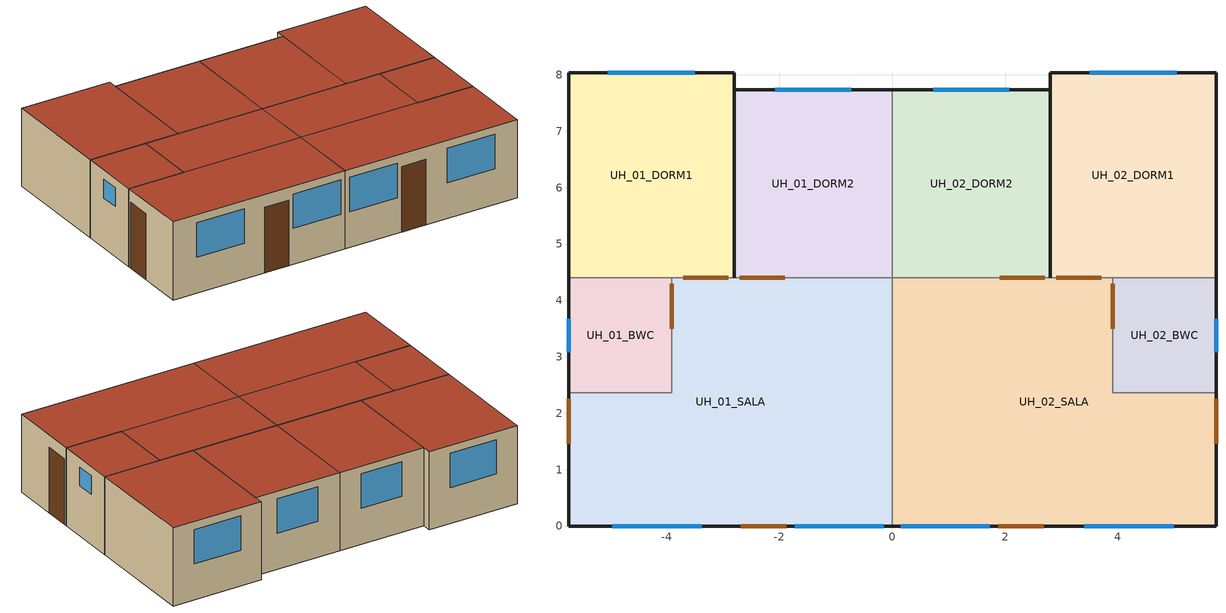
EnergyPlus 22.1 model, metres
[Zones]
UH_02_SALA
 floor othersideconditionsmodel (Exterior Floor): 3.9,4.4 3.9,2.36 5.74,2.36 5.74,0 0,0 0,4.4 z0
 wall outside (Exterior Wall): 0,0 5.74,0 5.74,2.36 z0:2.5
 wall to UH_01_SALA (Interior Wall): 0,4.4 0,0 z0:2.5
 wall to UH_02_BWC (Interior Wall): 5.74,2.36 3.9,2.36 3.9,4.4 z0:2.5
 wall to UH_02_DORM1 (Interior Wall): 3.9,4.4 2.81,4.4 z0:2.5
 wall to UH_02_DORM2 (Interior Wall): 2.81,4.4 0,4.4 z0:2.5
 window (Exterior Window): 3.41,0 4.99,0 / 0.15,0 1.73,0 z1.14:2.25
 door (Exterior Door): 1.88,0 2.68,0 / 5.74,1.46 5.74,2.26 z0:2.1
 door inside (Interior Door): 3.71,4.4 2.9,4.4 / 2.71,4.4 1.91,4.4 / 3.9,3.5 3.9,4.3 z0:2.1
 roof outside (Exterior Roof): 0,2.36 0,0 5.74,0 5.74,2.36 z2.5; 0,4.4 0,2.36 3.9,2.36 3.9,4.4 z2.5
UH_02_BWC
 floor othersideconditionsmodel (Exterior Floor): 5.74,4.4 5.74,2.36 3.91,2.36 3.91,4.4 z0
 wall outside (Exterior Wall): 5.74,2.36 5.74,4.4 z0:2.5
 wall to UH_02_DORM1 (Interior Wall): 5.74,4.4 3.91,4.4 z0:2.5
 window (Exterior Window): 5.74,3.08 5.74,3.68 z1.6:2.2
 roof outside (Exterior Roof): 3.91,4.4 3.91,2.36 5.74,2.36 5.74,4.4 z2.5
UH_02_DORM1
 floor othersideconditionsmodel (Exterior Floor): 5.74,8.04 5.74,4.4 2.81,4.4 2.81,8.04 z0
 wall outside (Exterior Wall): 5.74,4.4 5.74,8.04 2.81,8.04 2.81,4.4 z0:2.5
 window (Exterior Window): 5.05,8.04 3.5,8.04 z1.15:2.25
 roof outside (Exterior Roof): 2.81,8.04 2.81,4.4 5.74,4.4 5.74,8.04 z2.5
UH_02_DORM2
 floor othersideconditionsmodel (Exterior Floor): 2.8,7.74 2.8,4.4 0,4.4 0,7.74 z0
 wall outside (Exterior Wall): 2.8,4.4 2.8,7.74 0,7.74 z0:2.5
 wall to UH_01_DORM2 (Interior Wall): 0,7.74 0,4.4 z0:2.5
 window (Exterior Window): 2.08,7.74 0.73,7.74 z1.15:2.25
 roof outside (Exterior Roof): 0,7.74 0,4.4 2.8,4.4 2.8,7.74 z2.5
UH_01_SALA
 floor othersideconditionsmodel (Exterior Floor): 0,4.4 0,0 -5.74,0 -5.74,2.36 -3.91,2.36 -3.91,4.4 z0
 wall outside (Exterior Wall): -5.74,2.36 -5.74,0 0,0 z0:2.5
 wall to UH_01_BWC (Interior Wall): -3.91,4.4 -3.91,2.36 -5.74,2.36 z0:2.5
 wall to UH_01_DORM2 (Interior Wall): 0,4.4 -2.81,4.4 z0:2.5
 wall to UH_01_DORM1 (Interior Wall): -2.81,4.4 -3.91,4.4 z0:2.5
 window (Exterior Window): -1.73,0 -0.15,0 / -4.96,0 -3.38,0 z1.15:2.25
 door (Exterior Door): -2.68,0 -1.88,0 / -5.74,2.26 -5.74,1.46 z0:2.1
 door inside (Interior Door): -3.91,4.3 -3.91,3.5 / -2.91,4.4 -3.71,4.4 / -1.91,4.4 -2.71,4.4 z0:2.1
 roof outside (Exterior Roof): -3.91,4.4 -3.91,2.36 0,2.36 0,4.4 z2.5; -5.74,2.36 -5.74,0 0,0 0,2.36 z2.5
UH_01_BWC
 floor othersideconditionsmodel (Exterior Floor): -3.9,4.4 -3.9,2.36 -5.74,2.36 -5.74,4.4 z0
 wall outside (Exterior Wall): -5.74,4.4 -5.74,2.36 z0:2.5
 wall to UH_01_DORM1 (Interior Wall): -3.9,4.4 -5.74,4.4 z0:2.5
 window (Exterior Window): -5.74,3.68 -5.74,3.08 z1.6:2.2
 roof outside (Exterior Roof): -5.74,4.4 -5.74,2.36 -3.9,2.36 -3.9,4.4 z2.5
UH_01_DORM2
 floor othersideconditionsmodel (Exterior Floor): 0,7.74 0,4.4 -2.81,4.4 -2.81,7.74 z0
 wall outside (Exterior Wall): 0,7.74 -2.81,7.74 -2.81,4.4 z0:2.5
 window (Exterior Window): -0.73,7.74 -2.08,7.74 z1.15:2.25
 roof outside (Exterior Roof): -2.81,7.74 -2.81,4.4 0,4.4 0,7.74 z2.5
UH_01_DORM1
 floor othersideconditionsmodel (Exterior Floor): -2.81,8.04 -2.81,4.4 -5.74,4.4 -5.74,8.04 z0
 wall outside (Exterior Wall): -2.81,4.4 -2.81,8.04 -5.74,8.04 -5.74,4.4 z0:2.5
 window (Exterior Window): -3.5,8.04 -5.05,8.04 z1.15:2.25
 roof outside (Exterior Roof): -5.74,8.04 -5.74,4.4 -2.81,4.4 -2.81,8.04 z2.5
[Building]
gem_terrea: North Axis {deg}=0; Terrain=City; Loads Convergence Tolerance Value {W}=0.04; Temperature Convergence Tolerance Value {deltaC}=0.4; Solar Distribution=FullExteriorWithReflections; Maximum Number of Warmup Days=25; Minimum Number of Warmup Days=6
[Site:GroundTemperature:Undisturbed:FiniteDifference]
groundtemp_finitediff: 1, 1250, 1200, 30, 50, 0.4
[Site:GroundDomain:Slab]
grounddomain_slab: 10, 1, 5, 1, 1250, 1200, 30, 50, Site:GroundTemperature:Undisturbed:FiniteDifference, groundtemp_finitediff, 0.4, ground_coupled_oscm, OnGrade, No, Full, No, Timestep, 1.6, 6
[Material] Thermal Absorptance=0.9
Name | Roughness | Thickness {m} | Conductivity {W/m-K} | Density {kg/m3} | Specific Heat {J/kg-K} | Solar Absorptance | Visible Absorptance
ref____concreto_10cm_abs05 | Rough | 0.1 | 1.75 | 2200 | 1000 | 0.5 | 0.5
ref____concreto_10cm_abs058 | Rough | 0.1 | 1.75 | 2200 | 1000 | 0.58 | 0.58
ref____fibro_telha_abs065 | MediumRough | 0.006 | 0.65 | 1700 | 840 | 0.65 | 0.65
ref____porta_mad_3cm_abs05 | MediumSmooth | 0.03 | 0.15 | 650 | 2300 | 0.5 | 0.5
[Material:NoMass]
ref____isolante: Roughness=Rough; Thermal Resistance {m2-K/W}=0.67; Thermal Absorptance=0.9; Solar Absorptance=0.7; Visible Absorptance=0.7
[Material:AirGap]
ref____camara_cobertura: Thermal Resistance {m2-K/W}=0.21
[WindowMaterial:SimpleGlazingSystem]
ref____vidro_u57_shgc087: U-Factor {W/m2-K}=5.7; Solar Heat Gain Coefficient=0.87
[Construction]
Exterior Floor; Interior Wall: ref____concreto_10cm_abs05
Exterior Wall: ref____concreto_10cm_abs058
Exterior Roof: ref____fibro_telha_abs065, ref____camara_cobertura, ref____isolante, ref____concreto_10cm_abs05
Exterior Window: ref____vidro_u57_shgc087
Exterior Door; Interior Door: ref____porta_mad_3cm_abs05
[Zone] Multiplier=1
UH_02_SALA; UH_02_BWC; UH_02_DORM1; UH_02_DORM2; UH_01_SALA; UH_01_BWC; UH_01_DORM2; UH_01_DORM1
[SurfaceProperty:OtherSideConditionsModel]
ground_coupled_oscm: Type of Modeling=GroundCoupledSurface
[HVACTemplate:Thermostat]
termostato: Constant Heating Setpoint {C}=21; Constant Cooling Setpoint {C}=23
[HVACTemplate:Zone:IdealLoadsAirSystem] Template Thermostat=termostato; Maximum Heating Supply Air Temperature {C}=50; Minimum Cooling Supply Air Temperature {C}=13; Maximum Heating Supply Air Humidity Ratio {kgWater/kgDryAir}=0.0156; Minimum Cooling Supply Air Humidity Ratio {kgWater/kgDryAir}=0.0077; Heating Limit=NoLimit; Cooling Limit=NoLimit; Dehumidification Control Type=None; Cooling Sensible Heat Ratio=0.7; Dehumidification Setpoint {percent}=60; Humidification Control Type=None; Humidification Setpoint {percent}=30; Outdoor Air Method=None; Outdoor Air Flow Rate per Person {m3/s}=0.00944; Demand Controlled Ventilation Type=None; Outdoor Air Economizer Type=NoEconomizer; Heat Recovery Type=None; Sensible Heat Recovery Effectiveness=0.7; Latent Heat Recovery Effectiveness=0.65
Name | System Availability Schedule
UH_02_SALA; UH_01_SALA | sch_hvac_sala
UH_01_DORM1; UH_02_DORM1; UH_01_DORM2; UH_02_DORM2 | sch_hvac_dorm
[Schedule:Compact]
sch_hvac_sala: Through: 12/31, For: AllDays, Until: 14:00, 0, Until: 22:00, 1, Until: 24:00, 0
sch_hvac_dorm: Through: 12/31, For: AllDays, Until: 08:00, 1, Until: 22:00, 0, Until 24:00, 1
[AirflowNetwork:SimulationControl]
CasaMCMV: AirflowNetwork Control=MultizoneWithoutDistribution; Wind Pressure Coefficient Type=SurfaceAverageCalculation; Height Selection for Local Wind Pressure Calculation=OpeningHeight; Building Type=LowRise; Maximum Number of Iterations=500; Initialization Type=ZeroNodePressures; Relative Airflow Convergence Tolerance=0.0001; Absolute Airflow Convergence Tolerance {kg/s}=1e-06; Convergence Acceleration Limit=-0.5; Azimuth Angle of Long Axis of Building {deg}=90; Ratio of Building Width Along Short Axis to Width Along Long Axis=0.7; Height Dependence of External Node Temperature=No; Solver=SkylineLU
[AirflowNetwork:MultiZone:Surface] Window/Door Opening Factor, or Crack Factor=1; Minimum Venting Open Factor=0
Name | Leakage Component | Ventilation Control Mode
jan_sala_2; jan_sala_1; jan_sala_1_esq; jan_sala_2esq; jan_dorm1; jan_dorm1_esq; jan_dorm2; jan_dorm2_esq | abertura_janela | NoVent
por_ext_1; porta_ext_2; porta_ext_1_esq; porta_ext_2_esq; porta_bwc_esq; FB9550; porta_dorm1_sala_esq; porta_dorm1_sala; porta_dorm2_sala; porta_dorm2_sala_esq; por_bwc_sala; porta_bwc_sala_esq; porta_dorm1; porta_dorm1_esq; porta_dorm2; jan_dorm2_esq | abertura_porta | NoVent
jan_bwc; jan_bwc_esq | abertura_janela | Constant
[AirflowNetwork:MultiZone:Component:DetailedOpening] Type of Rectangular Large Vertical Opening (LVO)=NonPivoted; Extra Crack Length or Height of Pivoting Axis {m}=0; Number of Sets of Opening Factor Data=2; Opening Factor 1=0; Discharge Coefficient for Opening Factor 1=0.001; Width Factor for Opening Factor 1=0; Height Factor for Opening Factor 1=1; Start Height Factor for Opening Factor 1=0; Opening Factor 2=1; Discharge Coefficient for Opening Factor 2=0.6; Height Factor for Opening Factor 2=1; Start Height Factor for Opening Factor 2=0
Name | Air Mass Flow Coefficient When Opening is Closed {kg/s-m} | Air Mass Flow Exponent When Opening is Closed | Width Factor for Opening Factor 2
abertura_janela | 0.00063 | 0.63 | 0.45
abertura_porta | 0.0024 | 0.59 | 1
